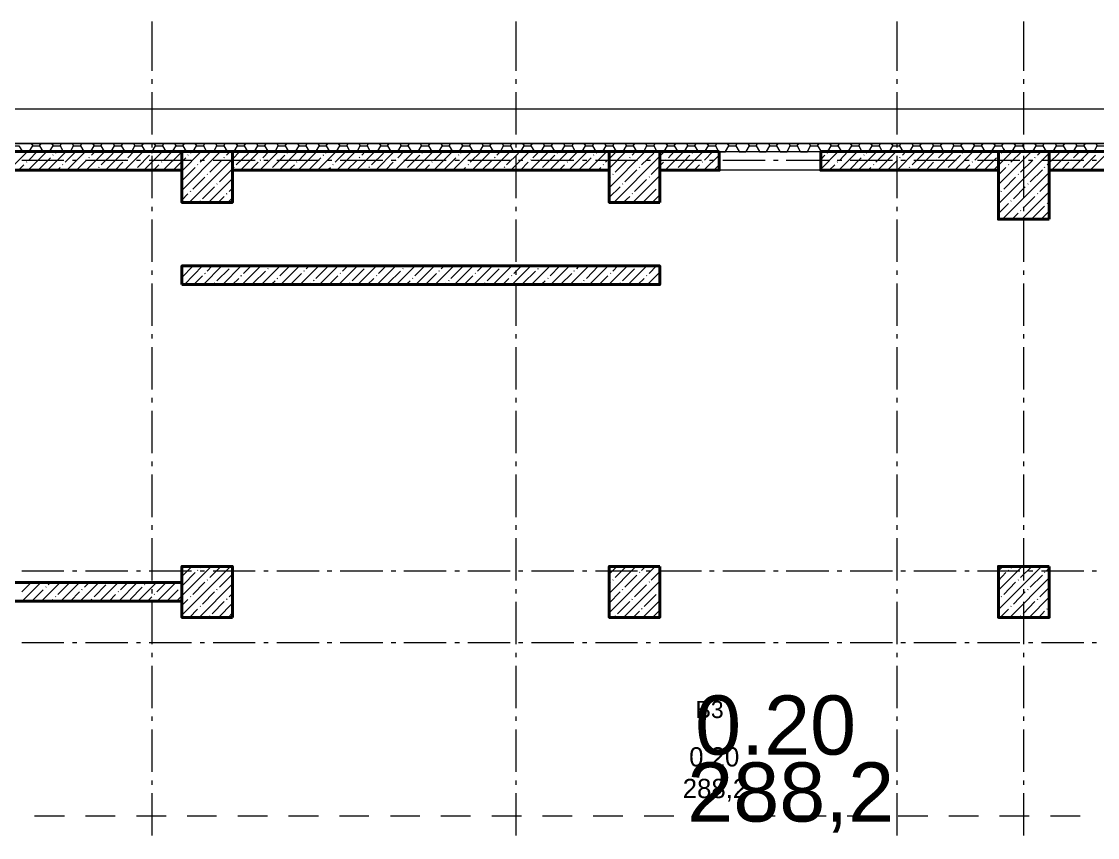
# Model space of a CAD drawing. Header units: millimetres. Extents: x -249154 to 415037, y -45458 to 354837.
# Drawn here: x -227961 to -215240, y 20522 to 30170 of the extents above; entities that cross this region are included whole.
import ezdxf

# ---------------------------------------------------------------- set-up
doc = ezdxf.new("R2010")
doc.units = ezdxf.units.MM
doc.layers.add('PDF _Текст', color=7, linetype='Continuous')
doc.styles.get("Standard").update_dxf_attribs({"font": 'arial.ttf'})

msp = doc.modelspace()

# ---------------------------------------------------------------- linework, layer by layer
at = {"lineweight": 9}
for points in [[(-226417.2, 29585.2), (-226417.2, 30169.8)], [(-222113.1, 29585.2), (-222113.1, 30169.8)], [(-217609.8, 29585.2), (-217609.8, 30169.8)], [(-216110.2, 29585.2), (-216110.2, 30169.8)], [(-226417.2, 29432.7), (-226417.2, 29487.7)], [(-222113.1, 29432.7), (-222113.1, 29487.7)], [(-217609.8, 29432.7), (-217609.8, 29487.7)], [(-216110.2, 29432.7), (-216110.2, 29487.7)], [(-226417.2, 28835.3), (-226417.2, 29335.2)], [(-222113.1, 28835.3), (-222113.1, 29335.2)], [(-217609.8, 28835.3), (-217609.8, 29335.2)], [(-216110.2, 28835.3), (-216110.2, 29335.2)], [(-191611.4, 25247.2), (-191611.4, 25649.6), (-195996, 25649.6), (-195996, 29131.9), (-230738.3, 29131.9), (-230738.3, 909.4), (-191611.4, 909.4), (-191611.4, 1307.6)], [(-230289.2, 28729.4), (-216355.9, 28729.4), (-230289.2, 28729.4), (-230289.2, 28632), (-216355.9, 28632), (-196495.9, 28632), (-196495.9, 25149.7), (-187938.5, 25149.7), (-187938.5, 25247.2), (-187938.5, 28632), (-145100.6, 28632), (-145100.6, 25209)], [(-228111.7, 28411.7), (-227891.5, 28632)], [(-228090.6, 28729.4), (-228073.6, 28699.8), (-227993.1, 28699.8), (-227950.8, 28632)], [(-227950.8, 28627.8), (-227870.3, 28627.8)], [(-227883, 28411.7), (-227662.7, 28632)], [(-227874.5, 28530.3), (-227777.1, 28632)], [(-227870.3, 28632), (-227827.9, 28699.8)], [(-227849.1, 28729.4), (-227827.9, 28699.8), (-227747.4, 28699.8), (-227709.3, 28632)], [(-227747.4, 28699.8), (-227730.5, 28729.4)], [(-227709.3, 28627.8), (-227628.8, 28627.8)], [(-227654.2, 28411.7), (-227433.9, 28632)], [(-227628.8, 28632), (-227586.4, 28699.8)], [(-227607.6, 28729.4), (-227586.4, 28699.8), (-227505.9, 28699.8), (-227467.8, 28632)], [(-227561, 28615), (-227548.3, 28632)], [(-227505.9, 28699.8), (-227489, 28729.4)], [(-227467.8, 28627.8), (-227387.3, 28627.8)], [(-227446.6, 28504.9), (-227319.5, 28632)], [(-227425.5, 28411.7), (-227205.2, 28632)], [(-227383.1, 28632), (-227345, 28699.8)], [(-227361.9, 28729.4), (-227345, 28699.8), (-227264.5, 28699.8), (-227226.3, 28632)], [(-227264.5, 28699.8), (-227247.5, 28729.4)], [(-227226.3, 28627.8), (-227141.6, 28627.8)], [(-227196.7, 28411.7), (-226976.4, 28632)], [(-227141.6, 28632), (-227103.5, 28699.8)], [(-227133.1, 28589.6), (-227090.8, 28632)], [(-227120.4, 28729.4), (-227103.5, 28699.8), (-227023, 28699.8), (-226984.9, 28632)], [(-227023, 28699.8), (-227006.1, 28729.4)], [(-226980.6, 28627.8), (-226900.1, 28627.8)], [(-226967.9, 28411.7), (-226747.6, 28632)], [(-226900.1, 28632), (-226862, 28699.8)], [(-226879, 28729.4), (-226862, 28699.8), (-226781.5, 28699.8), (-226739.2, 28632)], [(-226781.5, 28699.8), (-226760.3, 28729.4)], [(-226743.4, 28411.7), (-226523.1, 28632)], [(-226739.2, 28627.8), (-226658.7, 28627.8)], [(-226705.3, 28560), (-226633.3, 28632)], [(-226658.7, 28632), (-226620.5, 28699.8)], [(-226637.5, 28729.4), (-226620.5, 28699.8), (-226540.1, 28699.8), (-226497.7, 28632)], [(-226540.1, 28699.8), (-226518.9, 28729.4)], [(-226514.6, 28411.7), (-226294.3, 28632)], [(-226497.7, 28627.8), (-226417.2, 28627.8)], [(-226417.2, 28678.6), (-226417.2, 28733.7)], [(-226417.2, 28632), (-226379.1, 28699.8)], [(-226396, 28729.4), (-226379.1, 28699.8), (-226294.3, 28699.8), (-226256.2, 28632)], [(-226294.3, 28699.8), (-226277.4, 28729.4)], [(-226285.9, 28411.7), (-226065.6, 28627.8), (-226065.6, 28632)], [(-226277.4, 28530.3), (-226180, 28632)], [(-226256.2, 28627.8), (-226175.7, 28627.8)], [(-226175.7, 28632), (-226133.4, 28699.8)], [(-226154.6, 28729.4), (-226133.4, 28699.8), (-226052.9, 28699.8), (-226014.8, 28632)], [(-226065.6, 28399), (-225836.8, 28632)], [(-226065.6, 28170.2), (-225608.1, 28632)], [(-226052.9, 28699.8), (-226035.9, 28729.4)], [(-225980.9, 28030.4), (-225468.3, 28543), (-225379.3, 28632)], [(-225963.9, 28615), (-225951.2, 28632)], [(-225930, 28632), (-225891.9, 28699.8)], [(-225913.1, 28729.4), (-225891.9, 28699.8), (-225811.4, 28699.8), (-225773.3, 28632)], [(-225849.5, 28504.9), (-225722.4, 28632)], [(-225811.4, 28699.8), (-225794.5, 28729.4)], [(-225688.6, 28632), (-225650.4, 28699.8)], [(-225667.4, 28729.4), (-225650.4, 28699.8), (-225569.9, 28699.8), (-225531.8, 28632)], [(-225569.9, 28699.8), (-225553, 28729.4)], [(-225536, 28589.6), (-225493.7, 28632)], [(-225468.3, 28627.8), (-225447.1, 28627.8)], [(-225447.1, 28632), (-225409, 28699.8)], [(-225425.9, 28729.4), (-225409, 28699.8), (-225328.5, 28699.8), (-225290.3, 28632)], [(-225370.8, 28411.7), (-225150.5, 28632)], [(-225328.5, 28699.8), (-225307.3, 28729.4)], [(-225286.1, 28627.8), (-225205.6, 28627.8)], [(-225205.6, 28632), (-225167.5, 28699.8)], [(-225184.4, 28729.4), (-225167.5, 28699.8), (-225087, 28699.8), (-225044.6, 28632)], [(-225142.1, 28411.7), (-224921.8, 28632)], [(-225108.2, 28560), (-225036.2, 28632)], [(-225087, 28699.8), (-225065.8, 28729.4)], [(-225044.6, 28627.8), (-224964.1, 28627.8)], [(-224964.1, 28632), (-224926, 28699.8)], [(-224943, 28729.4), (-224926, 28699.8), (-224845.5, 28699.8), (-224803.2, 28632)], [(-224913.3, 28411.7), (-224697.2, 28632)], [(-224845.5, 28699.8), (-224824.3, 28729.4)], [(-224803.2, 28627.8), (-224722.7, 28627.8)], [(-224722.7, 28632), (-224680.3, 28699.8)], [(-224701.5, 28729.4), (-224680.3, 28699.8), (-224599.8, 28699.8), (-224561.7, 28632)], [(-224688.8, 28411.7), (-224468.5, 28632)], [(-224680.3, 28530.3), (-224582.9, 28632)], [(-224599.8, 28699.8), (-224582.9, 28729.4)], [(-224561.7, 28627.8), (-224481.2, 28627.8)], [(-224481.2, 28632), (-224438.8, 28699.8)], [(-224460, 28729.4), (-224438.8, 28699.8), (-224358.3, 28699.8), (-224320.2, 28632)], [(-224460, 28411.7), (-224239.7, 28632)], [(-224366.8, 28615), (-224354.1, 28632)], [(-224358.3, 28699.8), (-224341.4, 28729.4)], [(-224320.2, 28627.8), (-224239.7, 28627.8)], [(-224252.4, 28504.9), (-224125.3, 28632)], [(-224235.5, 28632), (-224197.4, 28699.8)], [(-224231.3, 28411.7), (-224011, 28632)], [(-224218.5, 28729.4), (-224197.4, 28699.8), (-224116.9, 28699.8), (-224078.7, 28632)], [(-224116.9, 28699.8), (-224099.9, 28729.4)], [(-224078.7, 28627.8), (-223998.3, 28627.8)], [(-224002.5, 28411.7), (-223782.2, 28632)], [(-223994, 28632), (-223955.9, 28699.8)], [(-223972.8, 28729.4), (-223955.9, 28699.8), (-223875.4, 28699.8), (-223837.3, 28632)], [(-223938.9, 28589.6), (-223896.6, 28632)], [(-223875.4, 28699.8), (-223858.5, 28729.4)], [(-223833, 28627.8), (-223752.5, 28627.8)], [(-223773.7, 28411.7), (-223553.4, 28632)], [(-223752.5, 28632), (-223714.4, 28699.8)], [(-223731.4, 28729.4), (-223714.4, 28699.8), (-223633.9, 28699.8), (-223595.8, 28632)], [(-223633.9, 28699.8), (-223612.7, 28729.4)], [(-223591.6, 28627.8), (-223511.1, 28627.8)], [(-223545, 28411.7), (-223324.7, 28632)], [(-223511.1, 28632), (-223472.9, 28699.8)], [(-223511.1, 28560), (-223439.1, 28632)], [(-223489.9, 28729.4), (-223472.9, 28699.8), (-223392.5, 28699.8), (-223350.1, 28632)], [(-223392.5, 28699.8), (-223371.3, 28729.4)], [(-223350.1, 28627.8), (-223269.6, 28627.8)], [(-223316.2, 28411.7), (-223095.9, 28632)], [(-223269.6, 28632), (-223231.5, 28699.8)], [(-223248.4, 28729.4), (-223231.5, 28699.8), (-223151, 28699.8), (-223108.6, 28632)], [(-223151, 28699.8), (-223129.8, 28729.4)], [(-223108.6, 28627.8), (-223028.1, 28627.8)], [(-223087.4, 28411.7), (-222867.1, 28632)], [(-223083.2, 28530.3), (-222981.5, 28632)], [(-223028.1, 28632), (-222985.8, 28699.8)], [(-223006.9, 28729.4), (-222985.8, 28699.8), (-222905.3, 28699.8), (-222867.1, 28632)], [(-222905.3, 28699.8), (-222888.3, 28729.4)], [(-222867.1, 28627.8), (-222786.7, 28627.8)], [(-222862.9, 28411.7), (-222642.6, 28632)], [(-222786.7, 28632), (-222744.3, 28699.8)], [(-222769.7, 28615), (-222757, 28632)], [(-222765.5, 28729.4), (-222744.3, 28699.8), (-222663.8, 28699.8), (-222625.7, 28632)], [(-222663.8, 28699.8), (-222646.9, 28729.4)], [(-222655.3, 28504.9), (-222528.2, 28632)], [(-222634.1, 28411.7), (-222413.9, 28632)], [(-222625.7, 28627.8), (-222545.2, 28627.8)], [(-222540.9, 28632), (-222502.8, 28699.8)], [(-222519.8, 28729.4), (-222502.8, 28699.8), (-222422.3, 28699.8), (-222384.2, 28632)], [(-222422.3, 28699.8), (-222405.4, 28729.4)], [(-222405.4, 28411.7), (-222185.1, 28632)], [(-222384.2, 28627.8), (-222299.5, 28627.8)], [(-222341.8, 28589.6), (-222299.5, 28632)], [(-222299.5, 28632), (-222261.4, 28699.8)], [(-222278.3, 28729.4), (-222261.4, 28699.8), (-222180.9, 28699.8), (-222142.7, 28632)], [(-222180.9, 28699.8), (-222163.9, 28729.4)], [(-222176.6, 28411.7), (-221956.3, 28632)], [(-222138.5, 28627.8), (-222058, 28627.8)], [(-222113.1, 28678.6), (-222113.1, 28733.7)], [(-222058, 28632), (-222019.9, 28699.8)], [(-222036.8, 28729.4), (-222019.9, 28699.8), (-221939.4, 28699.8), (-221897, 28632)], [(-221947.9, 28411.7), (-221727.6, 28632)], [(-221939.4, 28699.8), (-221918.2, 28729.4)], [(-221914, 28560), (-221842, 28632)], [(-221897, 28627.8), (-221816.5, 28627.8)], [(-221816.5, 28632), (-221778.4, 28699.8)], [(-221795.4, 28729.4), (-221778.4, 28699.8), (-221697.9, 28699.8), (-221655.6, 28632)], [(-221719.1, 28411.7), (-221498.8, 28632)], [(-221697.9, 28699.8), (-221676.7, 28729.4)], [(-221655.6, 28627.8), (-221575.1, 28627.8)], [(-221575.1, 28632), (-221536.9, 28699.8)], [(-221553.9, 28729.4), (-221536.9, 28699.8), (-221452.2, 28699.8), (-221414.1, 28632)], [(-221490.3, 28411.7), (-221270, 28632)], [(-221486.1, 28530.3), (-221384.4, 28632)], [(-221452.2, 28699.8), (-221435.3, 28729.4)], [(-221414.1, 28627.8), (-221333.6, 28627.8)], [(-221333.6, 28632), (-221291.2, 28699.8)], [(-221312.4, 28729.4), (-221291.2, 28699.8), (-221210.7, 28699.8), (-221172.6, 28632)], [(-221261.6, 28411.7), (-221041.3, 28632)], [(-221210.7, 28699.8), (-221193.8, 28729.4)], [(-221172.6, 28627.8), (-221092.1, 28627.8)], [(-221168.4, 28615), (-221155.7, 28632)], [(-221087.9, 28632), (-221049.8, 28699.8)], [(-221070.9, 28729.4), (-221049.8, 28699.8), (-220969.3, 28699.8), (-220931.1, 28632)], [(-221058.2, 28504.9), (-221011.6, 28547.3), (-220926.9, 28632)], [(-221032.8, 28411.7), (-221011.6, 28432.9), (-220816.8, 28632)], [(-221011.6, 28204.1), (-220588, 28632)], [(-220969.3, 28699.8), (-220952.3, 28729.4)], [(-220956.6, 28030.4), (-220414.3, 28576.9), (-220359.2, 28632)], [(-220931.1, 28627.8), (-220850.6, 28627.8)], [(-220846.4, 28632), (-220808.3, 28699.8)], [(-220825.2, 28729.4), (-220808.3, 28699.8), (-220727.8, 28699.8), (-220689.7, 28632)], [(-220740.5, 28589.6), (-220702.4, 28632)], [(-220727.8, 28699.8), (-220710.8, 28729.4)], [(-220685.4, 28627.8), (-220604.9, 28627.8)], [(-220604.9, 28632), (-220566.8, 28699.8)], [(-220583.8, 28729.4), (-220566.8, 28699.8), (-220486.3, 28699.8), (-220448.2, 28632)], [(-220486.3, 28699.8), (-220469.4, 28729.4)], [(-220444, 28627.8), (-220363.5, 28627.8)], [(-220363.5, 28632), (-220325.3, 28699.8)], [(-220350.8, 28411.7), (-220130.5, 28632)], [(-220342.3, 28729.4), (-220325.3, 28699.8), (-220244.9, 28699.8), (-220202.5, 28632)], [(-220312.6, 28560), (-220244.9, 28632)], [(-220244.9, 28699.8), (-220223.7, 28729.4)], [(-220202.5, 28627.8), (-220122, 28627.8)], [(-220122, 28632), (-220083.9, 28699.8)], [(-220122, 28411.7), (-219901.7, 28632)], [(-220100.8, 28729.4), (-220083.9, 28699.8), (-220003.4, 28699.8), (-219961, 28632)], [(-220003.4, 28699.8), (-219982.2, 28729.4)], [(-219961, 28627.8), (-219880.5, 28627.8)], [(-219884.8, 28530.3), (-219787.3, 28632)], [(-219880.5, 28632), (-219838.2, 28699.8)], [(-219859.3, 28729.4), (-219838.2, 28699.8), (-219757.7, 28699.8), (-219719.5, 28632)], [(-219757.7, 28699.8), (-219740.7, 28729.4)], [(-219719.5, 28627.8), (-219639.1, 28627.8)], [(-219639.1, 28632), (-219596.7, 28699.8)], [(-219617.9, 28729.4), (-219596.7, 28699.8), (-219516.2, 28699.8), (-219478.1, 28632)], [(-219516.2, 28699.8), (-219499.3, 28729.4)], [(-219478.1, 28627.8), (-219397.6, 28627.8)], [(-219393.3, 28632), (-219355.2, 28699.8)], [(-219376.4, 28729.4), (-219355.2, 28699.8), (-219274.7, 28699.8), (-219236.6, 28632)], [(-219274.7, 28699.8), (-219257.8, 28729.4)], [(-219236.6, 28627.8), (-219156.1, 28627.8)], [(-219151.9, 28632), (-219113.7, 28699.8)], [(-219130.7, 28729.4), (-219113.7, 28699.8), (-219033.3, 28699.8), (-218995.1, 28632)], [(-219033.3, 28699.8), (-219016.3, 28729.4)], [(-218990.9, 28627.8), (-218910.4, 28627.8)], [(-218910.4, 28632), (-218872.3, 28699.8)], [(-218889.2, 28729.4), (-218872.3, 28699.8), (-218791.8, 28699.8), (-218753.7, 28632)], [(-218791.8, 28699.8), (-218770.6, 28729.4)], [(-218749.4, 28627.8), (-218668.9, 28627.8)], [(-218668.9, 28632), (-218630.8, 28699.8)], [(-218647.8, 28729.4), (-218630.8, 28699.8), (-218550.3, 28699.8), (-218508, 28632)], [(-218550.3, 28699.8), (-218529.1, 28729.4)], [(-218512.2, 28424.4), (-218304.6, 28632)], [(-218508, 28627.8), (-218427.5, 28627.8)], [(-218427.5, 28632), (-218389.3, 28699.8)], [(-218406.3, 28729.4), (-218389.3, 28699.8), (-218308.8, 28699.8), (-218266.5, 28632)], [(-218308.8, 28699.8), (-218287.7, 28729.4)], [(-218296.1, 28411.7), (-218075.8, 28632)], [(-218287.7, 28530.3), (-218190.2, 28632)], [(-218266.5, 28627.8), (-218186, 28627.8)], [(-218186, 28632), (-218143.6, 28699.8)], [(-218164.8, 28729.4), (-218143.6, 28699.8), (-218063.1, 28699.8), (-218025, 28632)], [(-218067.4, 28411.7), (-217847.1, 28632)], [(-218063.1, 28699.8), (-218046.2, 28729.4)], [(-218025, 28627.8), (-217944.5, 28627.8)], [(-217974.2, 28615), (-217961.5, 28632)], [(-217944.5, 28632), (-217902.2, 28699.8)], [(-217923.3, 28729.4), (-217902.2, 28699.8), (-217821.7, 28699.8), (-217783.5, 28632)], [(-217859.8, 28504.9), (-217732.7, 28632)], [(-217838.6, 28411.7), (-217618.3, 28632)], [(-217821.7, 28699.8), (-217804.7, 28729.4)], [(-217783.5, 28627.8), (-217703, 28627.8)], [(-217698.8, 28632), (-217660.7, 28699.8)], [(-217677.6, 28729.4), (-217660.7, 28699.8), (-217580.2, 28699.8), (-217542.1, 28632)], [(-217609.8, 28678.6), (-217609.8, 28733.7)], [(-217609.8, 28411.7), (-217389.6, 28632)], [(-217580.2, 28699.8), (-217563.2, 28729.4)], [(-217546.3, 28589.6), (-217503.9, 28632)], [(-217542.1, 28627.8), (-217457.3, 28627.8)], [(-217457.3, 28632), (-217419.2, 28699.8)], [(-217436.2, 28729.4), (-217419.2, 28699.8), (-217338.7, 28699.8), (-217300.6, 28632)], [(-217381.1, 28411.7), (-217160.8, 28632)], [(-217338.7, 28699.8), (-217321.8, 28729.4)], [(-217296.4, 28627.8), (-217215.9, 28627.8)], [(-217215.9, 28632), (-217177.7, 28699.8)], [(-217194.7, 28729.4), (-217177.7, 28699.8), (-217097.2, 28699.8), (-217059.1, 28632)], [(-217156.6, 28411.7), (-216936.3, 28632)], [(-217118.4, 28560), (-217046.4, 28632)], [(-217097.2, 28699.8), (-217076.1, 28729.4)], [(-217054.9, 28627.8), (-216974.4, 28627.8)], [(-216974.4, 28632), (-216936.3, 28699.8)], [(-216953.2, 28729.4), (-216936.3, 28699.8), (-216855.8, 28699.8), (-216813.4, 28632)], [(-216927.8, 28411.7), (-216707.5, 28632)], [(-216855.8, 28699.8), (-216834.6, 28729.4)], [(-216813.4, 28627.8), (-216732.9, 28627.8)], [(-216732.9, 28632), (-216694.8, 28699.8)], [(-216711.7, 28729.4), (-216694.8, 28699.8), (-216610.1, 28699.8), (-216571.9, 28632)], [(-216699, 28411.7), (-216478.7, 28632)], [(-216690.6, 28530.3), (-216593.1, 28632)], [(-216610.1, 28699.8), (-216593.1, 28729.4)], [(-216571.9, 28627.8), (-216491.5, 28627.8)], [(-216491.5, 28632), (-216449.1, 28699.8)], [(-216470.3, 28729.4), (-216449.1, 28699.8), (-216368.6, 28699.8), (-216355.9, 28670.1), (-216330.5, 28632)], [(-216470.3, 28411.7), (-216411, 28471), (-216250, 28632)], [(-216411, 28242.2), (-216021.2, 28632)], [(-216411, 28013.5), (-215809.4, 28615), (-215792.5, 28632)], [(-216377.1, 28615), (-216364.4, 28632)], [(-216368.6, 28699.8), (-216355.9, 28725.2), (-216351.7, 28729.4)], [(-216330.5, 28627.8), (-216250, 28627.8)], [(-216262.7, 28504.9), (-216135.6, 28632)], [(-216250, 28632), (-216207.6, 28699.8)], [(-216228.8, 28729.4), (-216207.6, 28699.8), (-216127.1, 28699.8), (-216089, 28632)], [(-216127.1, 28699.8), (-216110.2, 28729.4)], [(-216110.2, 28678.6), (-216110.2, 28733.7)], [(-216089, 28627.8), (-216008.5, 28627.8)], [(-216004.3, 28632), (-215966.1, 28699.8)], [(-215983.1, 28729.4), (-215966.1, 28699.8), (-215885.7, 28699.8), (-215847.5, 28632)], [(-215949.2, 28589.6), (-215906.8, 28632)], [(-215885.7, 28699.8), (-215868.7, 28729.4)], [(-215847.5, 28627.8), (-215762.8, 28627.8)], [(-215784, 28411.7), (-215563.7, 28632)], [(-215762.8, 28632), (-215724.7, 28699.8)], [(-215741.6, 28729.4), (-215724.7, 28699.8), (-215644.2, 28699.8), (-215606.1, 28632)], [(-215644.2, 28699.8), (-215627.2, 28729.4)], [(-215601.8, 28627.8), (-215521.3, 28627.8)], [(-215555.2, 28411.7), (-215334.9, 28632)], [(-215521.3, 28632), (-215483.2, 28699.8)], [(-215521.3, 28560), (-215449.3, 28632)], [(-215500.1, 28729.4), (-215483.2, 28699.8), (-215402.7, 28699.8), (-215360.3, 28632)], [(-215402.7, 28699.8), (-215381.5, 28729.4)], [(-215360.3, 28627.8), (-215279.9, 28627.8)], [(-215326.5, 28411.7), (-215106.2, 28632)], [(-215279.9, 28632), (-215241.7, 28699.8)], [(-215258.7, 28729.4), (-215241.7, 28699.8), (-215161.2, 28699.8), (-215118.9, 28632)], [(-227959.2, 28530.3), (-227459.3, 28530.3)], [(-227904.2, 28504.9), (-227899.9, 28509.1)], [(-227760.1, 28415.9), (-227620.3, 28560)], [(-227590.7, 28589.6), (-227586.4, 28593.9)], [(-227357.7, 28530.3), (-227306.8, 28530.3)], [(-227311.1, 28411.7), (-227192.5, 28530.3)], [(-227205.2, 28530.3), (-226705.3, 28530.3)], [(-227162.8, 28560), (-227158.6, 28564.2)], [(-227018.8, 28475.2), (-226879, 28615)], [(-226853.5, 28411.7), (-226764.6, 28504.9)], [(-226734.9, 28530.3), (-226730.7, 28534.6)], [(-226603.6, 28530.3), (-226552.8, 28530.3)], [(-226590.9, 28445.6), (-226446.9, 28589.6)], [(-226451.1, 28530.3), (-225951.2, 28530.3)], [(-226421.4, 28615), (-226417.2, 28623.5)], [(-226417.2, 28081.3), (-226417.2, 28581.2)], [(-226307.1, 28504.9), (-226302.8, 28509.1)], [(-226163, 28415.9), (-226065.6, 28513.4), (-226019, 28560)], [(-225993.6, 28589.6), (-225989.3, 28593.9)], [(-225849.5, 28530.3), (-225798.7, 28530.3)], [(-225735.2, 28390.5), (-225591.1, 28530.3)], [(-225697, 28530.3), (-225197.1, 28530.3)], [(-225565.7, 28560), (-225561.5, 28564.2)], [(-225421.7, 28475.2), (-225277.6, 28615)], [(-225256.4, 28411.7), (-225163.2, 28504.9)], [(-225137.8, 28530.3), (-225133.6, 28534.6)], [(-225095.5, 28530.3), (-225044.6, 28530.3)], [(-224993.8, 28445.6), (-224849.8, 28589.6)], [(-224943, 28530.3), (-224443.1, 28530.3)], [(-224824.3, 28615), (-224815.9, 28623.5)], [(-224710, 28504.9), (-224705.7, 28509.1)], [(-224565.9, 28415.9), (-224421.9, 28560)], [(-224396.5, 28589.6), (-224388, 28593.9)], [(-224345.6, 28530.3), (-224290.6, 28530.3)], [(-224193.1, 28530.3), (-223689, 28530.3)], [(-224116.9, 28411.7), (-223994, 28530.3)], [(-223968.6, 28560), (-223960.1, 28564.2)], [(-223824.6, 28475.2), (-223680.5, 28615)], [(-223659.3, 28411.7), (-223566.1, 28504.9)], [(-223591.6, 28530.3), (-223536.5, 28530.3)], [(-223540.7, 28530.3), (-223532.3, 28534.6)], [(-223439.1, 28530.3), (-222939.2, 28530.3)], [(-223396.7, 28445.6), (-223252.7, 28589.6)], [(-223223, 28615), (-223218.8, 28623.5)], [(-223108.6, 28504.9), (-223104.4, 28509.1)], [(-222968.8, 28415.9), (-222824.8, 28560)], [(-222837.5, 28530.3), (-222782.4, 28530.3)], [(-222795.1, 28589.6), (-222790.9, 28593.9)], [(-222685, 28530.3), (-222185.1, 28530.3)], [(-222519.8, 28411.7), (-222396.9, 28530.3)], [(-222367.3, 28560), (-222363, 28564.2)], [(-222227.5, 28475.2), (-222083.4, 28615)], [(-222113.1, 28081.3), (-222113.1, 28581.2)], [(-222083.4, 28530.3), (-222032.6, 28530.3)], [(-222062.2, 28411.7), (-221969, 28504.9)], [(-221939.4, 28530.3), (-221935.2, 28534.6)], [(-221930.9, 28530.3), (-221431, 28530.3)], [(-221799.6, 28445.6), (-221655.6, 28589.6)], [(-221625.9, 28615), (-221621.7, 28623.5)], [(-221511.5, 28504.9), (-221507.3, 28509.1)], [(-221371.7, 28415.9), (-221227.7, 28560)], [(-221329.4, 28530.3), (-221278.5, 28530.3)], [(-221198, 28589.6), (-221193.8, 28593.9)], [(-221176.8, 28530.3), (-220677, 28530.3)], [(-220943.8, 28390.5), (-220799.8, 28530.3)], [(-220770.2, 28560), (-220765.9, 28564.2)], [(-220630.4, 28475.2), (-220486.3, 28615)], [(-220575.3, 28530.3), (-220524.5, 28530.3)], [(-220516, 28360.9), (-220414.3, 28462.5), (-220371.9, 28504.9)], [(-220422.8, 28530.3), (-219922.9, 28530.3)], [(-220342.3, 28530.3), (-220338.1, 28534.6)], [(-220198.3, 28445.6), (-220058.5, 28589.6)], [(-220028.8, 28615), (-220024.6, 28623.5)], [(-219914.4, 28504.9), (-219910.2, 28509.1)], [(-219893.2, 28411.7), (-219711.1, 28589.6)], [(-219825.5, 28530.3), (-219770.4, 28530.3)], [(-219668.7, 28530.3), (-219168.8, 28530.3)], [(-219071.4, 28530.3), (-219016.3, 28530.3)], [(-218918.9, 28530.3), (-218414.8, 28530.3)], [(-218512.2, 28538.8), (-218461.4, 28589.6)], [(-218431.7, 28615), (-218427.5, 28623.5)], [(-218317.3, 28530.3), (-218262.2, 28530.3)], [(-218317.3, 28504.9), (-218313.1, 28509.1)], [(-218173.3, 28415.9), (-218033.5, 28560)], [(-218164.8, 28530.3), (-217664.9, 28530.3)], [(-218003.8, 28589.6), (-217999.6, 28593.9)], [(-217724.2, 28411.7), (-217605.6, 28530.3)], [(-217609.8, 28081.3), (-217609.8, 28581.2)], [(-217576, 28560), (-217571.7, 28564.2)], [(-217563.2, 28530.3), (-217508.2, 28530.3)], [(-217431.9, 28475.2), (-217292.1, 28615)], [(-217410.7, 28530.3), (-216910.8, 28530.3)], [(-217266.7, 28411.7), (-217177.7, 28504.9)], [(-217148.1, 28530.3), (-217143.8, 28534.6)], [(-217004, 28445.6), (-216860, 28589.6)], [(-216834.6, 28615), (-216830.4, 28623.5)], [(-216809.2, 28530.3), (-216758.3, 28530.3)], [(-216720.2, 28504.9), (-216716, 28509.1)], [(-216656.7, 28530.3), (-216156.8, 28530.3)], [(-216576.2, 28415.9), (-216432.1, 28560)], [(-216406.7, 28589.6), (-216402.5, 28593.9)], [(-216148.3, 28390.5), (-216004.3, 28530.3)], [(-216110.2, 28081.3), (-216110.2, 28581.2)], [(-216055.1, 28530.3), (-216004.3, 28530.3)], [(-215978.9, 28560), (-215974.6, 28564.2)], [(-215902.6, 28530.3), (-215402.7, 28530.3)], [(-215834.8, 28475.2), (-215809.4, 28500.7), (-215690.8, 28615)], [(-215669.6, 28411.7), (-215576.4, 28504.9)], [(-215551, 28530.3), (-215546.7, 28534.6)], [(-215406.9, 28445.6), (-215262.9, 28589.6)], [(-215301, 28530.3), (-215250.2, 28530.3)], [(-227997.4, 28411.7), (-227933.8, 28475.2)], [(-227539.8, 28411.7), (-227505.9, 28445.6)], [(-227476.3, 28475.2), (-227472.1, 28479.5)], [(-227082.3, 28411.7), (-227078.1, 28415.9)], [(-227048.4, 28445.6), (-227044.2, 28449.8)], [(-226620.5, 28415.9), (-226616.3, 28420.2)], [(-226400.3, 28411.7), (-226336.7, 28475.2)], [(-226048.6, 28301.6), (-225908.8, 28445.6)], [(-225879.2, 28475.2), (-225875, 28479.5)], [(-225620.8, 28276.1), (-225476.7, 28415.9)], [(-225451.3, 28445.6), (-225447.1, 28449.8)], [(-225023.4, 28415.9), (-225019.2, 28420.2)], [(-224803.2, 28411.7), (-224735.4, 28475.2)], [(-224345.6, 28411.7), (-224307.5, 28445.6)], [(-224282.1, 28475.2), (-224277.9, 28479.5)], [(-223888.1, 28411.7), (-223879.6, 28415.9)], [(-223854.2, 28445.6), (-223845.7, 28449.8)], [(-223426.3, 28415.9), (-223417.9, 28420.2)], [(-223201.8, 28411.7), (-223138.3, 28475.2)], [(-222748.5, 28411.7), (-222710.4, 28445.6)], [(-222680.7, 28475.2), (-222676.5, 28479.5)], [(-222291, 28411.7), (-222282.5, 28415.9)], [(-222252.9, 28445.6), (-222248.6, 28449.8)], [(-221825, 28415.9), (-221820.8, 28420.2)], [(-221604.7, 28411.7), (-221541.2, 28475.2)], [(-221147.2, 28411.7), (-221113.3, 28445.6)], [(-221083.6, 28475.2), (-221079.4, 28479.5)], [(-220829.5, 28276.1), (-220685.4, 28415.9)], [(-220655.8, 28445.6), (-220651.5, 28449.8)], [(-220227.9, 28415.9), (-220223.7, 28420.2)], [(-220007.6, 28411.7), (-219944.1, 28475.2)], [(-219770.4, 28415.9), (-219711.1, 28475.2)], [(-218410.5, 28411.7), (-218347, 28475.2)], [(-217953, 28411.7), (-217919.1, 28445.6)], [(-217889.4, 28475.2), (-217885.2, 28479.5)], [(-217495.5, 28411.7), (-217491.2, 28415.9)], [(-217461.6, 28445.6), (-217457.3, 28449.8)], [(-217033.7, 28415.9), (-217029.5, 28420.2)], [(-216813.4, 28411.7), (-216749.9, 28475.2)], [(-216411, 28356.6), (-216322, 28445.6)], [(-216364.4, 27831.3), (-215809.4, 28386.3)], [(-216292.3, 28475.2), (-216288.1, 28479.5)], [(-216033.9, 28276.1), (-215889.9, 28415.9)], [(-215864.5, 28445.6), (-215860.2, 28449.8)], [(-215436.6, 28415.9), (-215432.4, 28420.2)], [(-225934.3, 28187.2), (-225794.5, 28331.2)], [(-225764.8, 28360.9), (-225760.6, 28365.1)], [(-225752.1, 28030.4), (-225468.3, 28314.3)], [(-225650.4, 28246.5), (-225646.2, 28250.7)], [(-221011.6, 28318.5), (-220998.9, 28331.2)], [(-220969.3, 28360.9), (-220965, 28365.1)], [(-220854.9, 28246.5), (-220850.6, 28250.7)], [(-220732, 28030.4), (-220414.3, 28348.2)], [(-220715.1, 28161.8), (-220571, 28301.6)], [(-220541.4, 28331.2), (-220537.2, 28335.4)], [(-216347.4, 28187.2), (-216207.6, 28331.2)], [(-216178, 28360.9), (-216173.7, 28365.1)], [(-216063.6, 28246.5), (-216059.3, 28250.7)], [(-215919.5, 28161.8), (-215809.4, 28271.9)], [(-226065.6, 28055.8), (-225993.6, 28132.1)], [(-225963.9, 28161.8), (-225959.7, 28166)], [(-225819.9, 28072.8), (-225680.1, 28216.8)], [(-225536, 28132.1), (-225531.8, 28136.3)], [(-225506.4, 28161.8), (-225468.3, 28199.9)], [(-221011.6, 28089.7), (-220884.5, 28216.8)], [(-220740.5, 28132.1), (-220736.3, 28136.3)], [(-220600.7, 28047.4), (-220456.7, 28187.2)], [(-220503.3, 28030.4), (-220414.3, 28119.4)], [(-220427, 28216.8), (-220422.8, 28221.1)], [(-216411, 28127.9), (-216406.7, 28132.1)], [(-216377.1, 28161.8), (-216372.8, 28166)], [(-216233, 28072.8), (-216093.2, 28216.8)], [(-216135.6, 27831.3), (-215809.4, 28157.5)], [(-215949.2, 28132.1), (-215945, 28136.3)], [(-225849.5, 28047.4), (-225845.3, 28051.6)], [(-225637.7, 28030.4), (-225565.7, 28102.4)], [(-225523.3, 28030.4), (-225468.3, 28085.5)], [(-220846.4, 28030.4), (-220770.2, 28102.4)], [(-216411, 27899.1), (-216292.3, 28017.7)], [(-216262.7, 28047.4), (-216258.5, 28051.6)], [(-216118.7, 27962.7), (-215978.9, 28102.4)], [(-216004.3, 27848.3), (-215864.5, 27988.1)], [(-215834.8, 28017.7), (-215830.6, 28022)], [(-226417.2, 27928.8), (-226417.2, 27979.6)], [(-222113.1, 27928.8), (-222113.1, 27979.6)], [(-217609.8, 27928.8), (-217609.8, 27979.6)], [(-216250, 27831.3), (-216178, 27903.3)], [(-216148.3, 27933), (-216144.1, 27937.2)], [(-216110.2, 27928.8), (-216110.2, 27979.6)], [(-215906.8, 27831.3), (-215809.4, 27928.8)], [(-226417.2, 27327.2), (-226417.2, 27827.1)], [(-222113.1, 27327.2), (-222113.1, 27827.1)], [(-217609.8, 27327.2), (-217609.8, 27827.1)], [(-216110.2, 27327.2), (-216110.2, 27827.1)], [(-226417.2, 27174.7), (-226417.2, 27225.5)], [(-226065.6, 27259.4), (-226044.4, 27280.6)], [(-226065.6, 27145), (-225934.3, 27276.4)], [(-226035.9, 27060.3), (-225819.9, 27280.6)], [(-225811.4, 27060.3), (-225591.1, 27280.6)], [(-225764.8, 27217.1), (-225705.5, 27280.6)], [(-225650.4, 27102.7), (-225506.4, 27246.7)], [(-225582.6, 27060.3), (-225362.4, 27280.6)], [(-225476.7, 27276.4), (-225476.7, 27280.6)], [(-225353.9, 27060.3), (-225133.6, 27280.6)], [(-225336.9, 27191.6), (-225248, 27280.6)], [(-225125.1, 27060.3), (-224904.8, 27280.6)], [(-225048.9, 27246.7), (-225044.6, 27250.9)], [(-225023.4, 27276.4), (-225019.2, 27280.6)], [(-224909.1, 27162), (-224790.4, 27280.6)], [(-224896.4, 27060.3), (-224676.1, 27280.6)], [(-224667.6, 27060.3), (-224447.3, 27280.6)], [(-224621, 27217.1), (-224616.8, 27225.5)], [(-224595.6, 27246.7), (-224561.7, 27280.6)], [(-224481.2, 27132.3), (-224337.2, 27276.4)], [(-224438.8, 27060.3), (-224218.5, 27280.6)], [(-224210.1, 27060.3), (-223989.8, 27280.6)], [(-224167.7, 27217.1), (-224104.2, 27280.6)], [(-224053.3, 27102.7), (-223909.3, 27246.7)], [(-223985.5, 27060.3), (-223765.3, 27280.6)], [(-223879.6, 27276.4), (-223879.6, 27280.6)], [(-223756.8, 27060.3), (-223536.5, 27280.6)], [(-223739.8, 27191.6), (-223650.9, 27280.6)], [(-223528, 27060.3), (-223307.7, 27280.6)], [(-223451.8, 27246.7), (-223447.5, 27250.9)], [(-223426.3, 27276.4), (-223422.1, 27280.6)], [(-223312, 27162), (-223193.3, 27280.6)], [(-223299.3, 27060.3), (-223079, 27280.6)], [(-223070.5, 27060.3), (-222850.2, 27280.6)], [(-223023.9, 27217.1), (-223019.7, 27225.5)], [(-222998.5, 27246.7), (-222964.6, 27280.6)], [(-222884.1, 27132.3), (-222740.1, 27276.4)], [(-222841.7, 27060.3), (-222621.4, 27280.6)], [(-222613, 27060.3), (-222392.7, 27280.6)], [(-222570.6, 27217.1), (-222507.1, 27280.6)], [(-222456.2, 27102.7), (-222312.2, 27246.7)], [(-222384.2, 27060.3), (-222163.9, 27280.6)], [(-222282.5, 27276.4), (-222278.3, 27280.6)], [(-222159.7, 27060.3), (-221939.4, 27280.6)], [(-222138.5, 27191.6), (-222049.5, 27280.6)], [(-222113.1, 27174.7), (-222113.1, 27225.5)], [(-221930.9, 27060.3), (-221710.6, 27280.6)], [(-221854.7, 27246.7), (-221850.4, 27250.9)], [(-221825, 27276.4), (-221825, 27280.6)], [(-221710.6, 27162), (-221596.2, 27280.6)], [(-221702.2, 27060.3), (-221481.9, 27280.6)], [(-221473.4, 27060.3), (-221253.1, 27280.6)], [(-221426.8, 27217.1), (-221422.6, 27225.5)], [(-221397.1, 27246.7), (-221367.5, 27280.6)], [(-221282.8, 27132.3), (-221143, 27276.4)], [(-221244.6, 27060.3), (-221024.3, 27280.6)], [(-221015.9, 27060.3), (-220795.6, 27280.6)], [(-220969.3, 27217.1), (-220910, 27280.6)], [(-220854.9, 27102.7), (-220715.1, 27246.7)], [(-220787.1, 27060.3), (-220566.8, 27280.6)], [(-220685.4, 27276.4), (-220681.2, 27280.6)], [(-220541.4, 27191.6), (-220452.4, 27280.6)], [(-217609.8, 27174.7), (-217609.8, 27225.5)], [(-216110.2, 27174.7), (-216110.2, 27225.5)], [(-225925.8, 27060.3), (-225819.9, 27162)], [(-225794.5, 27191.6), (-225786, 27195.9)], [(-225468.3, 27060.3), (-225392, 27132.3)], [(-225366.6, 27162), (-225358.1, 27166.2)], [(-225222.6, 27077.3), (-225078.5, 27217.1)], [(-225010.7, 27060.3), (-224964.1, 27102.7)], [(-224938.7, 27132.3), (-224930.2, 27136.6)], [(-224782, 27060.3), (-224650.6, 27191.6)], [(-224510.8, 27102.7), (-224502.4, 27111.1)], [(-224324.5, 27060.3), (-224222.8, 27162)], [(-224193.1, 27191.6), (-224188.9, 27195.9)], [(-223871.2, 27060.3), (-223794.9, 27132.3)], [(-223765.3, 27162), (-223761, 27166.2)], [(-223625.5, 27077.3), (-223481.4, 27217.1)], [(-223413.6, 27060.3), (-223367, 27102.7)], [(-223337.4, 27132.3), (-223333.1, 27136.6)], [(-223184.9, 27060.3), (-223053.5, 27191.6)], [(-222909.5, 27102.7), (-222905.3, 27111.1)], [(-222727.3, 27060.3), (-222625.7, 27162)], [(-222596, 27191.6), (-222591.8, 27195.9)], [(-222269.8, 27060.3), (-222197.8, 27132.3)], [(-222168.2, 27162), (-222163.9, 27166.2)], [(-222028.4, 27077.3), (-221884.3, 27217.1)], [(-221816.5, 27060.3), (-221769.9, 27102.7)], [(-221740.3, 27132.3), (-221736, 27136.6)], [(-221587.8, 27060.3), (-221456.4, 27191.6)], [(-221312.4, 27102.7), (-221308.2, 27111.1)], [(-221130.2, 27060.3), (-221028.6, 27162)], [(-220998.9, 27191.6), (-220994.7, 27195.9)], [(-220672.7, 27060.3), (-220600.7, 27132.3)], [(-220571, 27162), (-220566.8, 27166.2)], [(-220558.3, 27060.3), (-220414.3, 27204.3)], [(-226417.2, 26573.1), (-226417.2, 27073)], [(-225680.1, 27077.3), (-225675.8, 27081.5)], [(-224553.2, 27060.3), (-224536.3, 27077.3)], [(-224078.7, 27077.3), (-224074.5, 27081.5)], [(-222956.1, 27060.3), (-222939.2, 27077.3)], [(-222481.6, 27077.3), (-222477.4, 27081.5)], [(-222113.1, 26573.1), (-222113.1, 27073)], [(-221359, 27060.3), (-221342.1, 27077.3)], [(-220884.5, 27077.3), (-220880.3, 27081.5)], [(-220427, 27077.3), (-220414.3, 27090)], [(-217609.8, 26573.1), (-217609.8, 27073)], [(-216110.2, 26573.1), (-216110.2, 27073)], [(-226417.2, 26420.6), (-226417.2, 26471.5)], [(-222113.1, 26420.6), (-222113.1, 26471.5)], [(-217609.8, 26420.6), (-217609.8, 26471.5)], [(-216110.2, 26420.6), (-216110.2, 26471.5)], [(-226417.2, 25819.1), (-226417.2, 26318.9)], [(-222113.1, 25819.1), (-222113.1, 26318.9)], [(-217609.8, 25819.1), (-217609.8, 26318.9)], [(-216110.2, 25819.1), (-216110.2, 26318.9)], [(-226417.2, 25666.6), (-226417.2, 25721.6)], [(-222113.1, 25666.6), (-222113.1, 25721.6)], [(-217609.8, 25666.6), (-217609.8, 25721.6)], [(-216110.2, 25666.6), (-216110.2, 25721.6)], [(-226417.2, 25065), (-226417.2, 25564.9)], [(-222113.1, 25065), (-222113.1, 25564.9)], [(-217609.8, 25065), (-217609.8, 25564.9)], [(-216110.2, 25065), (-216110.2, 25564.9)], [(-226417.2, 24912.5), (-226417.2, 24967.6)], [(-222113.1, 24912.5), (-222113.1, 24967.6)], [(-217609.8, 24912.5), (-217609.8, 24967.6)], [(-216110.2, 24912.5), (-216110.2, 24967.6)], [(-226417.2, 24310.9), (-226417.2, 24815)], [(-222113.1, 24310.9), (-222113.1, 24815)], [(-217609.8, 24310.9), (-217609.8, 24815)], [(-216110.2, 24310.9), (-216110.2, 24815)], [(-226417.2, 24158.4), (-226417.2, 24213.5)], [(-222113.1, 24158.4), (-222113.1, 24213.5)], [(-217609.8, 24158.4), (-217609.8, 24213.5)], [(-216110.2, 24158.4), (-216110.2, 24213.5)], [(-226417.2, 23561.1), (-226417.2, 24061)], [(-222113.1, 23561.1), (-222113.1, 24061)], [(-217609.8, 23561.1), (-217609.8, 24061)], [(-216110.2, 23561.1), (-216110.2, 24061)], [(-227959.2, 23675.5), (-227459.3, 23675.5)], [(-227357.7, 23675.5), (-227306.8, 23675.5)], [(-227205.2, 23675.5), (-226705.3, 23675.5)], [(-226603.6, 23675.5), (-226552.8, 23675.5)], [(-226451.1, 23675.5), (-225951.2, 23675.5)], [(-226129.1, 23315.4), (-226065.6, 23378.9), (-225718.2, 23726.3)], [(-226065.6, 23607.7), (-225947, 23726.3)], [(-226065.6, 23150.2), (-225489.4, 23726.3)], [(-226065.6, 23722.1), (-226061.4, 23726.3)], [(-225879.2, 23679.7), (-225875, 23683.9)], [(-225849.5, 23709.4), (-225832.6, 23726.3)], [(-225849.5, 23675.5), (-225798.7, 23675.5)], [(-225735.2, 23595), (-225603.8, 23726.3)], [(-225697, 23675.5), (-225197.1, 23675.5)], [(-225095.5, 23675.5), (-225044.6, 23675.5)], [(-224943, 23675.5), (-224443.1, 23675.5)], [(-224345.6, 23675.5), (-224290.6, 23675.5)], [(-224193.1, 23675.5), (-223689, 23675.5)], [(-223591.6, 23675.5), (-223536.5, 23675.5)], [(-223439.1, 23675.5), (-222939.2, 23675.5)], [(-222837.5, 23675.5), (-222782.4, 23675.5)], [(-222685, 23675.5), (-222185.1, 23675.5)], [(-222083.4, 23675.5), (-222032.6, 23675.5)], [(-221930.9, 23675.5), (-221431, 23675.5)], [(-221329.4, 23675.5), (-221278.5, 23675.5)], [(-221176.8, 23675.5), (-220677, 23675.5)], [(-221011.6, 23637.3), (-220922.7, 23726.3)], [(-221011.6, 23408.6), (-220698.1, 23726.3)], [(-221011.6, 23179.8), (-220469.4, 23726.3)], [(-220943.8, 23595), (-220812.5, 23726.3)], [(-220630.4, 23679.7), (-220583.8, 23726.3)], [(-220575.3, 23675.5), (-220524.5, 23675.5)], [(-220516, 23565.3), (-220414.3, 23667)], [(-220422.8, 23675.5), (-219922.9, 23675.5)], [(-219825.5, 23675.5), (-219770.4, 23675.5)], [(-219668.7, 23675.5), (-219168.8, 23675.5)], [(-219071.4, 23675.5), (-219016.3, 23675.5)], [(-218918.9, 23675.5), (-218414.8, 23675.5)], [(-218317.3, 23675.5), (-218262.2, 23675.5)], [(-218164.8, 23675.5), (-217664.9, 23675.5)], [(-217563.2, 23675.5), (-217508.2, 23675.5)], [(-217410.7, 23675.5), (-216910.8, 23675.5)], [(-216809.2, 23675.5), (-216758.3, 23675.5)], [(-216656.7, 23675.5), (-216156.8, 23675.5)], [(-216411, 23675.5), (-216360.1, 23726.3)], [(-216411, 23446.7), (-216131.4, 23726.3)], [(-216411, 23217.9), (-215902.6, 23726.3)], [(-216292.3, 23679.7), (-216288.1, 23683.9)], [(-216262.7, 23709.4), (-216245.7, 23726.3)], [(-216148.3, 23595), (-216017, 23726.3)], [(-216055.1, 23675.5), (-216004.3, 23675.5)], [(-215902.6, 23675.5), (-215402.7, 23675.5)], [(-215834.8, 23679.7), (-215809.4, 23705.1)], [(-215301, 23675.5), (-215250.2, 23675.5)], [(-227959.2, 23425.5), (-227849.1, 23535.7)], [(-227955, 23315.4), (-227734.7, 23535.7)], [(-227726.2, 23315.4), (-227505.9, 23535.7)], [(-227645.7, 23510.3), (-227620.3, 23535.7)], [(-227531.4, 23395.9), (-227391.6, 23535.7)], [(-227497.5, 23315.4), (-227277.2, 23535.7)], [(-227268.7, 23315.4), (-227048.4, 23535.7)], [(-227217.9, 23480.6), (-227162.8, 23535.7)], [(-227039.9, 23315.4), (-226819.7, 23535.7)], [(-226811.2, 23315.4), (-226595.1, 23535.7)], [(-226790, 23450.9), (-226705.3, 23535.7)], [(-226586.7, 23315.4), (-226366.4, 23535.7)], [(-226362.1, 23425.5), (-226252, 23535.7)], [(-226357.9, 23315.4), (-226137.6, 23535.7)], [(-226048.6, 23510.3), (-225908.8, 23654.3)], [(-225934.3, 23395.9), (-225794.5, 23539.9)], [(-225764.8, 23565.3), (-225760.6, 23569.6)], [(-225620.8, 23480.6), (-225476.7, 23624.6)], [(-221011.6, 23523), (-220998.9, 23539.9)], [(-220969.3, 23565.3), (-220965, 23569.6)], [(-220842.2, 23124.7), (-220414.3, 23552.6)], [(-220829.5, 23480.6), (-220685.4, 23624.6)], [(-220655.8, 23654.3), (-220651.5, 23658.5)], [(-220541.4, 23539.9), (-220537.2, 23544.1)], [(-216411, 23561.1), (-216322, 23654.3)], [(-216347.4, 23395.9), (-216207.6, 23539.9)], [(-216275.4, 23124.7), (-215809.4, 23590.7)], [(-216178, 23565.3), (-216173.7, 23569.6)], [(-216033.9, 23480.6), (-215889.9, 23624.6)], [(-215864.5, 23654.3), (-215860.2, 23658.5)], [(-227840.6, 23315.4), (-227705.1, 23450.9)], [(-227675.4, 23480.6), (-227671.2, 23484.8)], [(-227383.1, 23315.4), (-227277.2, 23425.5)], [(-227247.5, 23450.9), (-227243.3, 23459.4)], [(-227103.5, 23366.2), (-226963.7, 23510.3)], [(-226819.7, 23425.5), (-226815.4, 23429.8)], [(-226675.6, 23336.6), (-226535.8, 23480.6)], [(-226506.2, 23510.3), (-226501.9, 23514.5)], [(-226417.2, 23408.6), (-226417.2, 23459.4)], [(-226243.5, 23315.4), (-226108, 23450.9)], [(-226078.3, 23480.6), (-226074.1, 23484.8)], [(-225862.2, 23124.7), (-225468.3, 23523)], [(-225819.9, 23281.5), (-225680.1, 23425.5)], [(-225650.4, 23450.9), (-225646.2, 23459.4)], [(-225506.4, 23366.2), (-225468.3, 23408.6)], [(-222113.1, 23408.6), (-222113.1, 23459.4)], [(-221011.6, 23294.2), (-220884.5, 23425.5)], [(-220854.9, 23450.9), (-220850.6, 23459.4)], [(-220715.1, 23366.2), (-220571, 23510.3)], [(-220427, 23425.5), (-220422.8, 23429.8)], [(-217609.8, 23408.6), (-217609.8, 23459.4)], [(-216233, 23281.5), (-216093.2, 23425.5)], [(-216110.2, 23408.6), (-216110.2, 23459.4)], [(-216063.6, 23450.9), (-216059.3, 23459.4)], [(-215919.5, 23366.2), (-215809.4, 23476.4)], [(-227611.9, 23315.4), (-227590.7, 23336.6)], [(-227561, 23366.2), (-227556.8, 23370.5)], [(-227133.1, 23336.6), (-227128.9, 23345)], [(-226925.6, 23315.4), (-226849.3, 23395.9)], [(-226472.3, 23315.4), (-226421.4, 23366.2)], [(-226417.2, 22807), (-226417.2, 23306.9)], [(-226391.8, 23395.9), (-226387.5, 23400.1)], [(-226065.6, 23264.5), (-225993.6, 23336.6)], [(-225963.9, 23366.2), (-225959.7, 23370.5)], [(-225705.5, 23167.1), (-225565.7, 23311.1)], [(-225633.5, 23124.7), (-225468.3, 23294.2)], [(-225536, 23336.6), (-225531.8, 23345)], [(-222113.1, 22807), (-222113.1, 23306.9)], [(-220914.2, 23167.1), (-220770.2, 23311.1)], [(-220740.5, 23336.6), (-220736.3, 23345)], [(-220613.4, 23124.7), (-220414.3, 23323.9)], [(-220600.7, 23251.8), (-220456.7, 23395.9)], [(-217609.8, 22807), (-217609.8, 23306.9)], [(-216411, 23332.3), (-216406.7, 23336.6)], [(-216377.1, 23366.2), (-216372.8, 23370.5)], [(-216118.7, 23167.1), (-215978.9, 23311.1)], [(-216110.2, 22807), (-216110.2, 23306.9)], [(-216046.6, 23124.7), (-215809.4, 23362)], [(-215949.2, 23336.6), (-215945, 23345)], [(-225976.6, 23124.7), (-225879.2, 23222.2)], [(-225849.5, 23251.8), (-225845.3, 23256.1)], [(-225519.1, 23124.7), (-225468.3, 23179.8)], [(-220727.8, 23124.7), (-220655.8, 23196.8)], [(-220630.4, 23222.2), (-220621.9, 23230.7)], [(-220486.3, 23137.5), (-220414.3, 23209.5)], [(-216389.8, 23124.7), (-216292.3, 23222.2)], [(-216262.7, 23251.8), (-216258.5, 23256.1)], [(-215932.3, 23124.7), (-215864.5, 23196.8)], [(-215834.8, 23222.2), (-215830.6, 23230.7)], [(-225735.2, 23137.5), (-225730.9, 23141.7)], [(-220943.8, 23137.5), (-220935.4, 23141.7)], [(-216148.3, 23137.5), (-216144.1, 23141.7)], [(-215817.9, 23124.7), (-215809.4, 23137.5)], [(-227959.2, 22828.2), (-227459.3, 22828.2)], [(-227357.7, 22828.2), (-227306.8, 22828.2)], [(-227205.2, 22828.2), (-226705.3, 22828.2)], [(-226603.6, 22828.2), (-226552.8, 22828.2)], [(-226451.1, 22828.2), (-225951.2, 22828.2)], [(-225849.5, 22828.2), (-225798.7, 22828.2)], [(-225697, 22828.2), (-225197.1, 22828.2)], [(-225095.5, 22828.2), (-225044.6, 22828.2)], [(-224943, 22828.2), (-224443.1, 22828.2)], [(-224345.6, 22828.2), (-224290.6, 22828.2)], [(-224193.1, 22828.2), (-223689, 22828.2)], [(-223591.6, 22828.2), (-223536.5, 22828.2)], [(-223439.1, 22828.2), (-222939.2, 22828.2)], [(-222837.5, 22828.2), (-222782.4, 22828.2)], [(-222685, 22828.2), (-222185.1, 22828.2)], [(-222083.4, 22828.2), (-222032.6, 22828.2)], [(-221930.9, 22828.2), (-221431, 22828.2)], [(-221329.4, 22828.2), (-221278.5, 22828.2)], [(-221176.8, 22828.2), (-220677, 22828.2)], [(-220575.3, 22828.2), (-220524.5, 22828.2)], [(-220422.8, 22828.2), (-219922.9, 22828.2)], [(-219825.5, 22828.2), (-219770.4, 22828.2)], [(-219668.7, 22828.2), (-219168.8, 22828.2)], [(-219071.4, 22828.2), (-219016.3, 22828.2)], [(-218918.9, 22828.2), (-218414.8, 22828.2)], [(-218317.3, 22828.2), (-218262.2, 22828.2)], [(-218164.8, 22828.2), (-217664.9, 22828.2)], [(-217563.2, 22828.2), (-217508.2, 22828.2)], [(-217410.7, 22828.2), (-216910.8, 22828.2)], [(-216809.2, 22828.2), (-216758.3, 22828.2)], [(-216656.7, 22828.2), (-216156.8, 22828.2)], [(-216055.1, 22828.2), (-216004.3, 22828.2)], [(-215902.6, 22828.2), (-215402.7, 22828.2)], [(-215301, 22828.2), (-215250.2, 22828.2)], [(-226417.2, 22654.5), (-226417.2, 22705.3)], [(-222113.1, 22654.5), (-222113.1, 22705.3)], [(-217609.8, 22654.5), (-217609.8, 22705.3)], [(-216110.2, 22654.5), (-216110.2, 22705.3)], [(-226417.2, 22053), (-226417.2, 22552.8)], [(-222113.1, 22053), (-222113.1, 22552.8)], [(-217609.8, 22053), (-217609.8, 22552.8)], [(-216110.2, 22053), (-216110.2, 22552.8)], [(-226417.2, 21900.4), (-226417.2, 21951.3)], [(-222113.1, 21900.4), (-222113.1, 21951.3)], [(-217609.8, 21900.4), (-217609.8, 21951.3)], [(-216110.2, 21900.4), (-216110.2, 21951.3)], [(-226417.2, 21298.9), (-226417.2, 21798.8)], [(-222113.1, 21298.9), (-222113.1, 21798.8)], [(-217609.8, 21298.9), (-217609.8, 21798.8)], [(-216110.2, 21298.9), (-216110.2, 21798.8)], [(-226417.2, 21146.4), (-226417.2, 21197.2)], [(-222113.1, 21146.4), (-222113.1, 21197.2)], [(-217609.8, 21146.4), (-217609.8, 21197.2)], [(-216110.2, 21146.4), (-216110.2, 21197.2)], [(-226417.2, 20544.8), (-226417.2, 21044.7)], [(-222113.1, 20544.8), (-222113.1, 21044.7)], [(-217609.8, 20544.8), (-217609.8, 21044.7)], [(-216110.2, 20544.8), (-216110.2, 21044.7)], [(-227806.7, 20777.8), (-227455.1, 20777.8)], [(-227205.2, 20777.8), (-226853.5, 20777.8)], [(-226603.6, 20777.8), (-226252, 20777.8)], [(-226002, 20777.8), (-225654.7, 20777.8)], [(-225404.7, 20777.8), (-225053.1, 20777.8)], [(-224803.2, 20777.8), (-224451.5, 20777.8)], [(-224201.6, 20777.8), (-223854.2, 20777.8)], [(-223600, 20777.8), (-223252.7, 20777.8)], [(-223002.7, 20777.8), (-222651.1, 20777.8)], [(-222401.2, 20777.8), (-222049.5, 20777.8)], [(-221799.6, 20777.8), (-221452.2, 20777.8)], [(-221202.3, 20777.8), (-220850.6, 20777.8)], [(-220600.7, 20777.8), (-220249.1, 20777.8)], [(-219999.1, 20777.8), (-219647.5, 20777.8)], [(-219397.6, 20777.8), (-219050.2, 20777.8)], [(-218800.3, 20777.8), (-218448.6, 20777.8)], [(-218198.7, 20777.8), (-217847.1, 20777.8)], [(-217597.1, 20777.8), (-217245.5, 20777.8)], [(-216995.6, 20777.8), (-216648.2, 20777.8)], [(-216398.3, 20777.8), (-216046.6, 20777.8)], [(-215796.7, 20777.8), (-215445.1, 20777.8)]]:
    msp.add_lwpolyline(points, dxfattribs=at)
at = {"lineweight": 40}
for points in [[(-229738.5, 28411.7), (-226065.6, 28411.7), (-226065.6, 28632), (-229738.5, 28632)], [(-225468.3, 28632), (-226065.6, 28632), (-226065.6, 28030.4), (-225468.3, 28030.4)], [(-221011.6, 28632), (-225468.3, 28632), (-225468.3, 28411.7), (-221011.6, 28411.7)], [(-220414.3, 28030.4), (-220414.3, 28632), (-221011.6, 28632), (-221011.6, 28030.4)], [(-219711.1, 28632), (-220414.3, 28632), (-220414.3, 28411.7), (-219711.1, 28411.7)], [(-216411, 28632), (-218512.2, 28632), (-218512.2, 28411.7), (-216411, 28411.7)], [(-215809.4, 27831.3), (-215809.4, 28632), (-216411, 28632), (-216411, 27831.3)], [(-215809.4, 28411.7), (-214009, 28411.7), (-214009, 28632), (-215809.4, 28632)], [(-226065.6, 27060.3), (-220414.3, 27060.3), (-220414.3, 27280.6), (-226065.6, 27280.6)], [(-225468.3, 23124.7), (-225468.3, 23726.3), (-226065.6, 23726.3), (-226065.6, 23124.7)], [(-220414.3, 23726.3), (-221011.6, 23726.3), (-221011.6, 23124.7), (-220414.3, 23124.7)], [(-215809.4, 23726.3), (-216411, 23726.3), (-216411, 23124.7), (-215809.4, 23124.7)], [(-229738.5, 23315.4), (-226065.6, 23315.4), (-226065.6, 23535.7), (-229738.5, 23535.7)]]:
    msp.add_lwpolyline(points, close=True, dxfattribs=at)
at = {"lineweight": 9}
for points in [[(-219711.1, 28411.7), (-219711.1, 28632), (-218512.2, 28632), (-218512.2, 28411.7)], [(-196394.2, 28632), (-196394.2, 25149.7), (-196394.2, 28632), (-196394.2, 28729.4), (-216355.9, 28729.4), (-196394.2, 28729.4)]]:
    msp.add_lwpolyline(points, close=True, dxfattribs=at)

# ---------------------------------------------------------------- texts
at = {"char_height": 700, "attachment_point": 4}
for s, insert in [('0.20', (-219996.9, 21846.5)), ('288,2', (-220089.9, 20994.9))]:
    msp.add_mtext(s, dxfattribs=dict(at, insert=insert))
at = {"layer": 'PDF _Текст', "color": 1, "insert": (-219991.1, 22034), "char_height": 202.52, "attachment_point": 4, "style": ''}
msp.add_mtext('В3', dxfattribs=at)
at = {"layer": 'PDF _Текст', "char_height": 227.67, "attachment_point": 4, "style": ''}
for s, insert in [('0.20', (-220067.2, 21474.2)), ('288,2', (-220143.3, 21080.7))]:
    msp.add_mtext(s, dxfattribs=dict(at, insert=insert))

doc.saveas('drawing.dxf')
